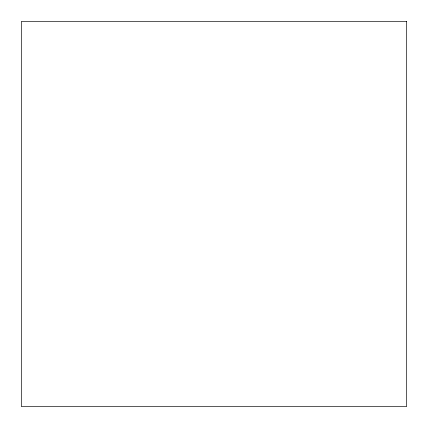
<?xml version="1.0" encoding="UTF-8"?>
<svg xmlns="http://www.w3.org/2000/svg" width="428" height="428" viewBox="0 0 428 428"><rect width="100%" height="100%" fill="white"/><g stroke="black" fill="none" stroke-linecap="round" stroke-linejoin="round"><path stroke-width="0.64" d="M406.6 21.4L21.4 21.4L21.4 406.6L406.6 406.6L406.6 21.4"/></g></svg>
